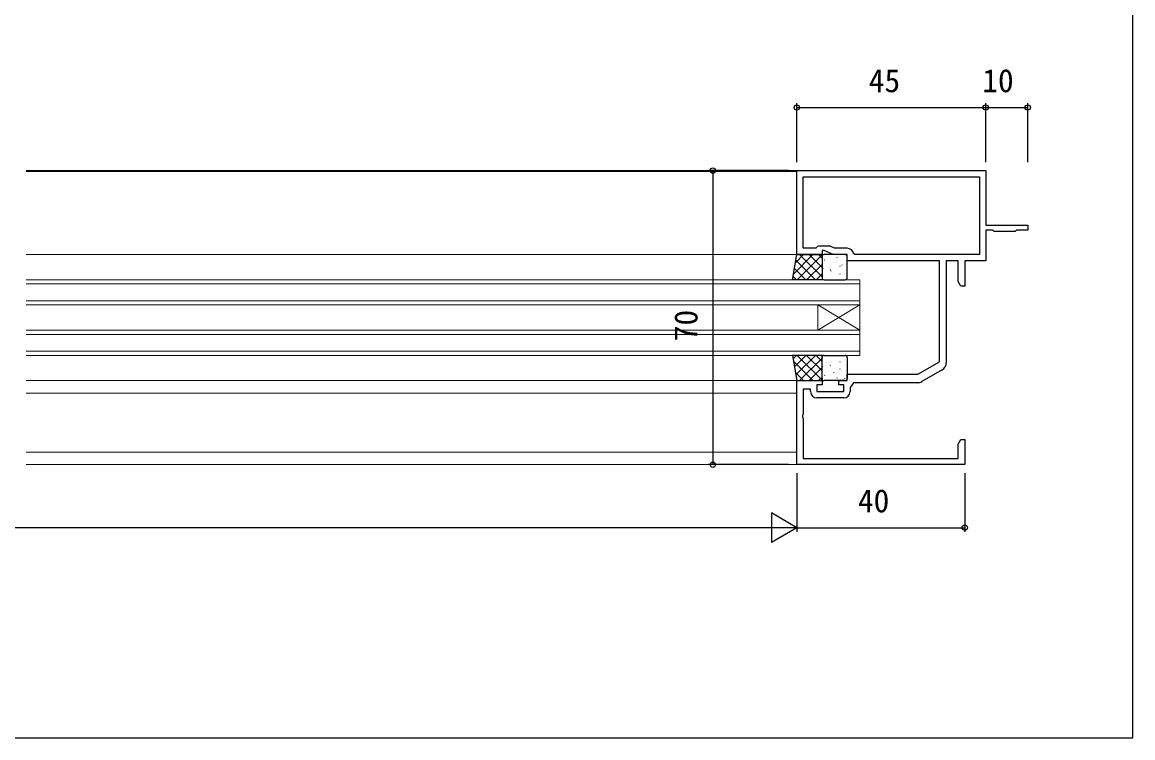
# Model space of a CAD drawing. Units: millimetres, scale not verified. Extents: x -438 to 438, y -344 to 341.
# Drawn here: x 173.1 to 437.5, y -343.6 to -173.3 of the extents above; entities that cross this region are included whole.
import ezdxf
from ezdxf.enums import TextEntityAlignment as Align

# ---------------------------------------------------------------- set-up
doc = ezdxf.new("R2010")
doc.units = ezdxf.units.MM
doc.header["$LTSCALE"] = 2
for name, color, linetype in [('0-2_YKK_11', 7, 'Continuous'), ('0-4_YKK_13', 4, 'Continuous'), ('0-6_YKK_D', 6, 'Continuous'), ('0-7_YKK_ZWAK', 7, 'Continuous')]:
    doc.layers.add(name, color=color, linetype=linetype)
doc.layers.add('0-3_YKK_12', color=2, linetype='Continuous', lineweight=18)
doc.styles.add('ＭＳ ゴシック', font='')
doc.styles.get('ＭＳ ゴシック').set_extended_font_data('MS Gothic')

msp = doc.modelspace()

# ---------------------------------------------------------------- linework, layer by layer
at = {"layer": '0-2_YKK_11'}
for p, q in [((392.1, -256.061), (387.304, -258.83)), ((368.7, -262.698), (362.3, -262.698))]:
    msp.add_line(p, q, dxfattribs=at)
for points in [[(357.5, -208.598), (402.5, -208.598), (402.5, -221.598), (412.5, -221.598), (412.5, -222.798), (409.8, -222.798), (409.5, -223.098), (404.5, -223.098), (404.2, -222.798), (402.5, -222.798), (402.5, -230.098), (397.5, -230.098), (397.5, -236.098), (396.53, -236.098), (395.9, -235.007), (395.9, -230.098), (393.1, -230.098), (393.1, -254.329)], [(360.8, -261.198), (360.8, -260.598), (359, -260.598), (359, -266.64), (358.88, -266.823), (358.88, -267.373), (359, -267.556), (359, -277.098), (395.9, -277.098), (395.9, -273.689), (396.53, -272.598), (397.5, -272.598), (397.5, -278.598), (357.5, -278.598), (357.5, -258.598), (363.5, -258.598), (363.5, -259.598), (362.3, -259.598), (362.3, -261.198), (368.7, -261.198), (368.7, -259.598), (367.5, -259.598), (367.5, -258.598), (369.5, -258.598), (369.5, -257.098), (386.304, -257.098), (391.5, -254.098), (391.5, -230.098), (369.5, -230.098), (369.5, -228.598), (366.145, -228.598), (364, -227.598), (363.5, -227.598), (363.5, -228.598), (357.5, -228.598), (357.5, -208.598)], [(359, -210.098), (401, -210.098), (401, -228.598), (371.3, -228.598), (371.004, -228.348)], [(369.525, -227.098), (366.477, -227.098), (365.405, -226.598), (362.5, -226.598), (362, -227.098), (359, -227.098), (359, -210.098)], [(386.304, -259.098), (371, -259.098), (370.2, -260.24), (370.2, -261.198)]]:
    msp.add_lwpolyline(points, dxfattribs=at)
for centre, radius, start, end in [((369.525, -228.598), 1.5, 9.59408, 89.99999), ((391.1, -254.329), 2, 299.99999, 0.00002), ((386.304, -257.098), 2, 269.99998, 300), ((362.3, -261.198), 1.5, 180.00001, 269.99999), ((368.7, -261.198), 1.5, 270.00001, 359.99999)]:
    msp.add_arc(centre, radius, start, end, dxfattribs=at)
at = {"layer": '0-3_YKK_12'}
for p, q in [((174, -208.598), (357.8, -208.598)), ((174, -208.798), (357.5, -208.798)), ((174, -228.598), (357.7, -228.598)), ((174, -234.598), (372.5, -234.598)), ((372.5, -240.598), (372.5, -234.598)), ((372.5, -235.598), (174, -235.598)), ((174, -239.598), (372.5, -239.598)), ((372.5, -240.598), (174, -240.598)), ((362.5, -240.598), (362.5, -246.598)), ((372.5, -240.598), (362.5, -246.598)), ((372.5, -246.598), (362.5, -240.598)), ((372.5, -240.598), (372.5, -246.598)), ((174, -246.598), (372.5, -246.598)), ((372.5, -247.598), (174, -247.598)), ((372.5, -252.598), (372.5, -246.598)), ((174, -251.598), (372.5, -251.598)), ((372.5, -252.598), (174, -252.598)), ((174, -258.598), (357.7, -258.598)), ((174, -261.598), (357.5, -261.598)), ((174, -275.598), (357.5, -275.598)), ((174, -278.598), (357.8, -278.598))]:
    msp.add_line(p, q, dxfattribs=at)
at = {"layer": '0-4_YKK_13'}
for p, q in [((356.729, -233.222), (361.353, -228.598)), ((357.178, -230.527), (359.108, -228.598)), ((357.274, -229.952), (361.921, -234.598)), ((357.598, -234.598), (363.5, -228.696)), ((358.166, -228.598), (363.5, -233.932)), ((360.411, -228.598), (363.5, -231.687)), ((362.656, -228.598), (363.5, -229.442)), ((363.5, -229.098), (363.5, -234.098)), ((369, -228.598), (364, -228.598)), ((364.121, -229.832), (364.145, -229.876)), ((365.577, -229.406), (365.585, -229.412)), ((366.992, -229.234), (367.08, -229.281)), ((368.936, -229.042), (368.96, -229.086)), ((369.5, -234.098), (369.5, -229.098)), ((356.954, -231.876), (359.676, -234.598)), ((359.843, -234.598), (363.5, -230.941)), ((363.595, -231.225), (363.602, -231.232)), ((363.688, -231.909), (363.712, -231.953)), ((365.467, -232.123), (365.555, -232.17)), ((365.578, -232.5), (365.602, -232.544)), ((366.312, -230.475), (366.336, -230.519)), ((367.782, -231.381), (367.79, -231.387)), ((368.202, -231.067), (368.226, -231.111)), ((356.633, -233.8), (357.43, -234.598)), ((362.088, -234.598), (363.5, -233.186)), ((364, -234.598), (369, -234.598)), ((365.146, -234.577), (365.157, -234.598)), ((365.762, -233.167), (365.77, -233.173)), ((367.77, -233.143), (367.794, -233.187)), ((356.633, -253.395), (357.43, -252.598)), ((356.954, -255.32), (359.676, -252.598)), ((357.274, -257.244), (361.921, -252.598)), ((357.598, -252.598), (363.5, -258.5)), ((358.166, -258.598), (363.5, -253.263)), ((359.843, -252.598), (363.5, -256.255)), ((362.088, -252.598), (363.5, -254.01)), ((363.5, -258.098), (363.5, -253.098)), ((364, -252.598), (369, -252.598)), ((365.146, -252.619), (365.157, -252.598)), ((369.5, -253.098), (369.5, -258.098)), ((356.729, -253.974), (361.353, -258.598)), ((360.411, -258.598), (363.5, -255.509)), ((363.595, -255.971), (363.602, -255.964)), ((363.688, -255.287), (363.712, -255.243)), ((365.467, -255.072), (365.555, -255.025)), ((365.578, -254.695), (365.602, -254.651)), ((365.762, -254.029), (365.77, -254.022)), ((367.77, -254.052), (367.794, -254.008)), ((367.782, -255.815), (367.79, -255.808)), ((368.202, -256.129), (368.226, -256.085)), ((357.178, -256.668), (359.108, -258.598)), ((362.656, -258.598), (363.5, -257.754)), ((369, -258.598), (364, -258.598)), ((364.121, -257.363), (364.145, -257.319)), ((365.577, -257.79), (365.585, -257.783)), ((366.312, -256.72), (366.336, -256.676)), ((366.992, -257.962), (367.08, -257.915)), ((368.936, -258.154), (368.96, -258.11))]:
    msp.add_line(p, q, dxfattribs=at)
for points in [[(356.5, -234.598), (357.5, -228.598), (363.5, -228.598), (363.5, -234.598)], [(356.5, -252.598), (357.5, -258.598), (363.5, -258.598), (363.5, -252.598)]]:
    msp.add_lwpolyline(points, close=True, dxfattribs=at)
for centre, start, end in [((364, -229.098), 90, 180), ((369, -229.098), 0, 90), ((364, -234.098), 180, 270), ((369, -234.098), 270, 0), ((364, -253.098), 90, 180), ((369, -253.098), 0, 90), ((364, -258.098), 180, 270), ((369, -258.098), 270, 0)]:
    msp.add_arc(centre, 0.5, start, end, dxfattribs=at)
at = {"layer": '0-6_YKK_D'}
for p, q in [((357.5, -206.598), (357.5, -192.598)), ((402.5, -206.598), (402.5, -192.598)), ((402.5, -206.598), (402.5, -192.598)), ((412.5, -206.598), (412.5, -192.598)), ((357.5, -193.598), (402.5, -193.598)), ((402.5, -193.598), (412.5, -193.598)), ((355.5, -208.598), (336.5, -208.598)), ((337.5, -208.598), (337.5, -278.598)), ((355.5, -278.598), (336.5, -278.598)), ((357.5, -280.598), (357.5, -294.598)), ((357.5, -280.598), (357.5, -294.598)), ((397.5, -280.598), (397.5, -294.598)), ((357.5, -293.598), (351.438, -290.098)), ((351.438, -290.098), (351.438, -297.098)), ((350.5, -293.598), (-5.5, -293.598)), ((357.5, -293.598), (345.376, -293.598)), ((357.5, -293.598), (351.438, -297.098)), ((357.5, -293.598), (397.5, -293.598))]:
    msp.add_line(p, q, dxfattribs=at)
for centre in [(357.5, -193.598), (402.5, -193.598), (402.5, -193.598), (412.5, -193.598), (337.5, -208.598), (337.5, -278.598), (397.5, -293.598)]:
    msp.add_circle(centre, 0.637, dxfattribs=at)
at = {"layer": '0-7_YKK_ZWAK'}
msp.add_lwpolyline([(-437.5, -343.6), (437.5, -343.6), (437.5, 306.4)], dxfattribs=at)

# ---------------------------------------------------------------- texts
at = {"layer": '0-6_YKK_D', "style": 'ＭＳ ゴシック'}
for s, p in [('45', (374.631, -191.598)), ('10', (401.662, -191.598)), ('40', (372.045, -291.598))]:
    msp.add_text(s, height=5.499, dxfattribs=at).set_placement(p, align=Align.BOTTOM_LEFT)
msp.add_text('70', height=5.499, rotation=90, dxfattribs=at).set_placement((335.5, -249.223), align=Align.BOTTOM_LEFT)

doc.saveas('drawing.dxf')
